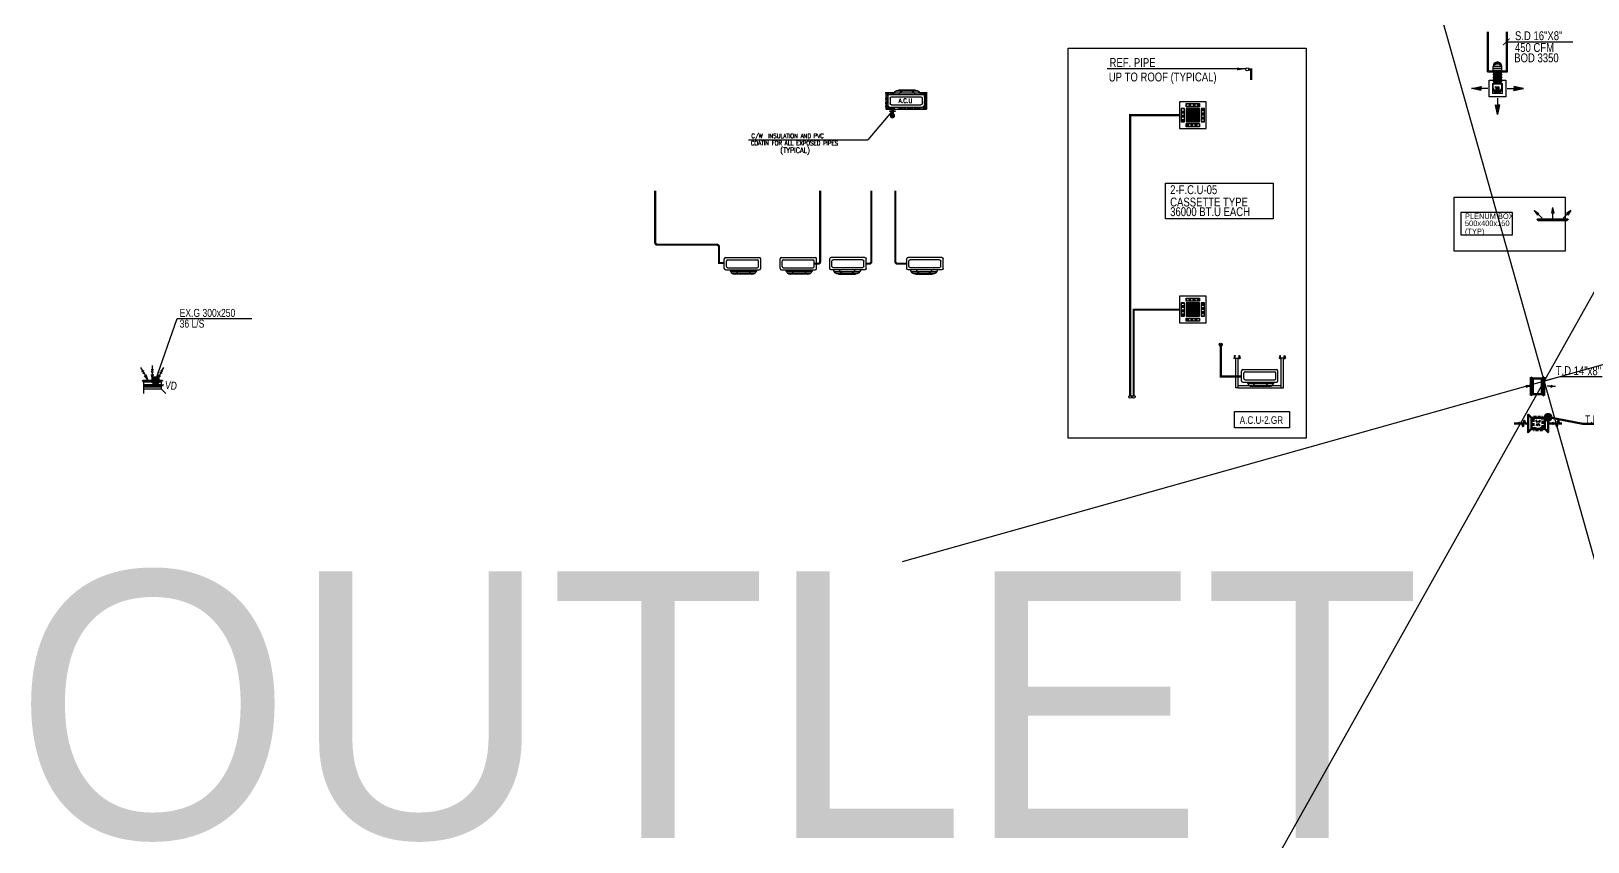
# Model space of a CAD drawing. Header units: millimetres. Extents: x -21221 to 1625077, y -149981 to 356550.
# Drawn here: x 745022 to 780045, y 215131 to 233377 of the extents above; entities that cross this region are included whole.
import ezdxf
from ezdxf.enums import TextEntityAlignment as Align

# ---------------------------------------------------------------- set-up
doc = ezdxf.new("R2010")
doc.units = ezdxf.units.MM
doc.header["$LTSCALE"] = 1000
doc.header["$MEASUREMENT"] = 0
for name, pattern in [('HIDDEN', [0.375, 0.25, -0.125]), ('HIDDEN2', [0.1875, 0.125, -0.0625]), ('PHANTOM', [2.5, 1.25, -0.25, 0.25, -0.25, 0.25, -0.25])]:
    doc.linetypes.add(name, pattern=pattern)
doc.layers.get('0').update_dxf_attribs({"linetype": 'CONTINUOUS'})
for name, color, linetype in [('1-EX-DUCT', 1, 'CONTINUOUS'), ('12- EQUIPMENT HVAC', 12, 'CONTINUOUS'), ('12- S. R.  DIFFUSER-GRILLES', 12, 'CONTINUOUS'), ('12-EQUIPMENT', 12, 'CONTINUOUS'), ('3- SUPPLY DUCT', 3, 'CONTINUOUS'), ('40-REFERENCE-DRAWINGS-0-35', 40, 'CONTINUOUS'), ('40-SUPPLY-PIPE', 40, 'CONTINUOUS'), ('_M-HVAC EQUIP.', 6, 'CONTINUOUS'), ('A-CLOUD1', 3, 'CONTINUOUS'), ('A-LEVEL', 253, 'PHANTOM'), ('A-MECH-EQUIP', 253, 'CONTINUOUS'), ('AC-SUPPORT', 2, 'CONTINUOUS'), ('DIM-DPME-1-50', 10, 'CONTINUOUS'), ('HVAC-CON-BASE', 8, 'CONTINUOUS'), ('HVAC-TEXT', 7, 'CONTINUOUS'), ('KEY', 4, 'CONTINUOUS'), ('M-EQ', 7, 'CONTINUOUS'), ('M-NOTES', 3, 'CONTINUOUS')]:
    doc.layers.add(name, color=color, linetype=linetype)
doc.layers.add('6-RETURN-DUCT', color=6, linetype='CONTINUOUS', lineweight=50)
doc.styles.add('DIM-DPME-1-50', font='romans.shx')
doc.styles.add('ROMANS', font='romans.shx', dxfattribs={"width": 0.85})
doc.styles.add('STANCIL', font='stencil.shx', dxfattribs={"height": 0.2})
doc.styles.add('STENCIL', font='stencil.shx')
doc.styles.add('style2', font='stencil.shx')
doc.styles.add('TESTI', font='ROMANS', dxfattribs={"oblique": 10})
doc.dimstyles.new('ARROW', dxfattribs={"dimscale": 0, "dimtxt": 125, "dimasz": 125, "dimexe": 20, "dimexo": 20, "dimgap": 15, "dimtad": 1, "dimdec": 0, "dimzin": 1, "dimdsep": 46, "dimtxsty": 'DIM-DPME-1-50', "dimblk": 'DIM-DPME-1-50', "dimcen": 1.25, "dimdle": 250, "dimclrd": 33, "dimclre": 33, "dimclrt": 4, "dimadec": 0, "dimazin": 2, "dimtfac": 1, "dimtdec": 0, "dimtmove": 0, "dimatfit": 3, "dimfxl": 1, "dimtolj": 1, "dimtzin": 0, "dimarcsym": 0})
doc.dimstyles.new('DIM-DPME-1-50', dxfattribs={"dimscale": 0, "dimtxt": 100, "dimasz": 1.25, "dimexe": 125, "dimexo": 125, "dimgap": 50, "dimtad": 1, "dimdec": 0, "dimrnd": 5, "dimzin": 1, "dimdsep": 46, "dimtxsty": 'DIM-DPME-1-50', "dimblk": 'DIM-DPME-1-50', "dimcen": 1.25, "dimdle": 250, "dimclrd": 40, "dimclre": 40, "dimclrt": 4, "dimadec": 0, "dimazin": 0, "dimtfac": 1, "dimtdec": 0, "dimtmove": 0, "dimatfit": 3, "dimldrblk": 'DIM-DPME-1-50', "dimfxl": 1, "dimtolj": 1, "dimtzin": 0, "dimarcsym": 0})
doc.dimstyles.new('DIM-IN', dxfattribs={"dimscale": 100, "dimtxt": 2, "dimasz": 1.5, "dimexe": 1.2, "dimexo": 2, "dimgap": 1, "dimtad": 1, "dimtoh": 1, "dimdec": 0, "dimzin": 0, "dimdsep": 46, "dimtxsty": 'style2', "dimblk1": 'ARCHTICK', "dimblk2": 'ARCHTICK', "dimsah": 1, "dimcen": 0.5, "dimdle": 1.5, "dimclrd": 62, "dimclre": 62, "dimclrt": 2, "dimadec": 0, "dimazin": 0, "dimtfac": 1, "dimtdec": 4, "dimtix": 1, "dimtofl": 0, "dimtmove": 2, "dimatfit": 3, "dimldrblk": 'ARCHTICK', "dimfxl": 1, "dimtolj": 1, "dimtzin": 0, "dimarcsym": 0})
doc.dimstyles.new('LIN200', dxfattribs={"dimscale": 2, "dimtxt": 18, "dimasz": 10, "dimexe": 0, "dimexo": 10, "dimgap": 0.1, "dimtad": 0, "dimdec": 1, "dimlfac": 10, "dimzin": 9, "dimdsep": 46, "dimtxsty": 'TESTI', "dimblk1": 'DOT', "dimblk2": 'DOT', "dimsah": 1, "dimcen": 0, "dimclrd": 11, "dimclre": 11, "dimclrt": 256, "dimadec": 0, "dimazin": 0, "dimtfac": 1, "dimtdec": 1, "dimtix": 1, "dimtmove": 2, "dimatfit": 3, "dimldrblk": 'DOT', "dimfxl": 0, "dimtvp": 1, "dimtolj": 1, "dimtzin": 0, "dimlwd": -1, "dimlwe": -1, "dimarcsym": 0})

# ---------------------------------------------------------------- blocks, each defined once
blk = doc.blocks.new('S.G')
at = {"layer": '12- S. R.  DIFFUSER-GRILLES'}
for points in [[(0, 361), (24, 237), (0, 262), (-24, 237)], [(-413, 299), (-309, 228), (-343, 229), (-342, 195)], [(413, 299), (309, 228), (343, 229), (342, 195)]]:
    blk.add_hatch(color=13, dxfattribs=at).paths.add_polyline_path(points)
at = {"layer": '12- S. R.  DIFFUSER-GRILLES', "color": 13}
for p, q in [((0, 361), (-24, 237)), ((0, 361), (24, 237)), ((-413, 299), (-309, 228)), ((-413, 299), (-342, 195)), ((-343, 229), (-239, 125)), ((-343, 229), (-309, 228)), ((-343, 229), (-342, 195)), ((0, 262), (-24, 237)), ((0, 262), (0, 115)), ((0, 262), (24, 237)), ((343, 229), (239, 125)), ((413, 299), (309, 228)), ((343, 229), (309, 228)), ((413, 299), (342, 195)), ((343, 229), (342, 195))]:
    blk.add_line(p, q, dxfattribs=at)
at = {"layer": '12- S. R.  DIFFUSER-GRILLES'}
for p, q in [((-350, 90), (350, 90)), ((-350, 90), (-350, 90)), ((-340, 100), (340, 100)), ((-325, 65), (-325, 90)), ((-325, 65), (325, 65)), ((325, 65), (325, 90)), ((350, 90), (350, 90))]:
    blk.add_line(p, q, dxfattribs=at)
for centre, start, end in [((-340, 90), 90, 180), ((340, 90), 360, 90)]:
    blk.add_arc(centre, 10, start, end, dxfattribs=at)
blk = doc.blocks.new('bm-250')
at = {"color": 8, "linetype": 'HIDDEN2', "ltscale": 0.5}
for p, q in [((100, -150), (-100, 150)), ((-100, -150), (100, 150))]:
    blk.add_line(p, q, dxfattribs=at)
at = {"color": 11}
for points in [[(-536, 0, 0, 80, 0), (-411, 0, 80, 80, 0)], [(225, 0, 0, 80, 0), (350, 0, 80, 80, 0)]]:
    blk.add_lwpolyline(points, format="xyseb", dxfattribs=at)
for points in [[(-225, 0), (-290, 0), (-310, -64), (-338, 68), (-358, 0), (-536, 0)], [(536, 0), (472, 0), (452, -64), (423, 68), (403, 0), (225, 0)]]:
    blk.add_lwpolyline(points, dxfattribs=at)
at = {"color": 6}
for points in [[(-150, -125), (-225, -200), (-225, 200), (-150, 125)], [(150, -125), (150, 125), (-150, 125), (-150, -125)], [(150, -125), (225, -200), (225, 200), (150, 125)]]:
    blk.add_lwpolyline(points, close=True, dxfattribs=at)
at = {"color": 8, "linetype": 'HIDDEN2', "ltscale": 0.5}
blk.add_lwpolyline([(-100, -150), (100, -150), (100, 150), (-100, 150)], close=True, dxfattribs=at)
blk = doc.blocks.new('_DOT')
at = {"color": 0, "linetype": 'ByBlock'}
blk.add_line((-0.5, 0), (-1, 0), dxfattribs=at)
at = {"color": 0, "linetype": 'ByBlock', "const_width": 0.5}
blk.add_lwpolyline([(-0.25, 0, 1), (0.25, 0, 1)], format="xyb", close=True, dxfattribs=at)
blk = doc.blocks.new('VCD')
at = {"color": 12}
for p, q in [((-659, 0), (-659, 94)), ((538, 0), (-659, 0)), ((538, 67), (-538, 67)), ((-521, 53), (-414, -53)), ((-284, 53), (-390, -53)), ((-257, 53), (-150, -53)), ((-19, 53), (-126, -53)), ((8, 53), (115, -53)), ((245, 53), (139, -53)), ((272, 53), (379, -53)), ((510, 53), (403, -53)), ((538, -67), (-538, -67))]:
    blk.add_line(p, q, dxfattribs=at)
for centre in [(-468, 0), (-337, 0), (-203, 0), (-72, 0), (61, 0), (192, 0), (326, 0), (457, 0)]:
    blk.add_circle(centre, 16, dxfattribs=at)
blk = doc.blocks.new('ex f')
for points in [[(-54, 249), (-103, 389), (-113, 350), (-151, 361)], [(73, 249), (45, 395), (73, 366), (101, 395)], [(200, 249), (249, 389), (259, 350), (298, 361)]]:
    blk.add_hatch(color=13).paths.add_polyline_path(points)
at = {"color": 13}
for p, q in [((-196, 495), (-252, 592)), ((-223, 480), (-169, 511)), ((-190, 422), (-169, 511)), ((-190, 422), (-136, 453)), ((104, 533), (42, 533)), ((104, 467), (42, 533)), ((104, 467), (42, 467)), ((73, 533), (73, 645)), ((73, 366), (73, 467)), ((336, 422), (282, 453)), ((370, 480), (316, 511)), ((336, 422), (316, 511)), ((343, 495), (399, 592)), ((-113, 350), (-163, 437)), ((-54, 249), (-151, 361)), ((-113, 350), (-151, 361)), ((-113, 350), (-103, 389)), ((-54, 249), (-103, 389)), ((73, 249), (45, 395)), ((73, 366), (45, 395)), ((73, 249), (101, 395)), ((73, 366), (101, 395)), ((200, 249), (249, 389)), ((200, 249), (298, 361)), ((259, 350), (249, 389)), ((259, 350), (309, 437)), ((259, 350), (298, 361))]:
    blk.add_line(p, q, dxfattribs=at)
at = {"color": 12}
for p, q in [((-210, 210), (357, 210)), ((-210, 210), (-210, 210)), ((-197, 223), (343, 223)), ((-177, 177), (323, 177)), ((357, 210), (357, 210))]:
    blk.add_line(p, q, dxfattribs=at)
at = {"color": 12, "ltscale": 6}
for p, q in [((-177, 177), (-177, 210)), ((323, 177), (323, 210))]:
    blk.add_line(p, q, dxfattribs=at)
at = {"color": 12}
for centre, start, end in [((-197, 210), 90, 180), ((343, 210), 0, 90)]:
    blk.add_arc(centre, 13.3, start, end, dxfattribs=at)
blk = doc.blocks.new('A$C72504445')
at = {"color": 12}
for p, q in [((96, 398), (96, -358)), ((128, 430), (344, 430)), ((376, 398), (376, -358)), ((0, -189), (0, 189)), ((22, -258), (22, 258)), ((62, -294), (62, 294)), ((128, -390), (344, -390))]:
    blk.add_line(p, q, dxfattribs=at)
for centre, radius, start, end in [((128, 398), 32, 90, 180), ((344, 398), 32, 0, 90), ((120, 189), 120, 101.7326, 180), ((120, 55), 120, 101.7326, 180), ((120, -55), 120, 180, 258.2674), ((120, -189), 120, 180, 258.2674), ((128, -358), 32, 180, 270), ((344, -358), 32, 270, 0)]:
    blk.add_arc(centre, radius, start, end, dxfattribs=at)
at = {"layer": 'A-MECH-EQUIP', "color": 1}
for p, q in [((176, 380), (296, 380)), ((146, 350), (146, -310)), ((326, 350), (326, -310)), ((176, -340), (296, -340))]:
    blk.add_line(p, q, dxfattribs=at)
for centre, start, end in [((176, 350), 90, 180), ((296, 350), 0, 90), ((176, -310), 180, 270), ((296, -310), 270, 0)]:
    blk.add_arc(centre, 30, start, end, dxfattribs=at)
at = {"layer": 'M-NOTES', "color": 1}
blk.add_lwpolyline([(-369, 0, 0, 58.8, 0), (-251, 0, 0, 0, 0), (36, 0, 0, 0, 0)], format="xyseb", dxfattribs=at)
blk = doc.blocks.new('CAS 60x60')
at = {"color": 13, "linetype": 'HIDDEN', "ltscale": 0.25}
for p, q in [((-233, -150), (-233, 150)), ((-218, -150), (-218, 150)), ((150, 232), (-150, 232)), ((150, 218), (-150, 218)), ((125, 42), (-125, 42)), ((218, 150), (218, -150)), ((232, 150), (232, -150)), ((-150, -218), (150, -218)), ((-150, -233), (150, -233)), ((125, -42), (-125, -42))]:
    blk.add_line(p, q, dxfattribs=at)
at = {"color": 12}
for p, q in [((-125, 125), (-150, 150)), ((125, 125), (150, 150)), ((-125, -125), (-150, -150)), ((125, -125), (150, -150))]:
    blk.add_line(p, q, dxfattribs=at)
at = {"color": 13}
for points in [[(0, 624, 0, 64.9, 0), (0, 466, 0, 0, 0), (0, 325, 0, 0, 0)], [(-624, 0, 0, 64.9, 0), (-466, 0, 0, 0, 0), (-325, 0, 0, 0, 0)], [(624, 0, 0, 64.9, 0), (466, 0, 0, 0, 0), (325, 0, 0, 0, 0)], [(0, -624, 0, 64.9, 0), (0, -466, 0, 0, 0), (0, -325, 0, 0, 0)]]:
    blk.add_lwpolyline(points, format="xyseb", dxfattribs=at)
at = {"color": 12}
for points in [[(-300, -300), (300, -300), (300, 300), (-300, 300)], [(150, -150), (150, 150), (-150, 150), (-150, -150)]]:
    blk.add_lwpolyline(points, close=True, dxfattribs=at)
at = {"color": 13}
for points in [[(-262, 150), (-262, -150), (-188, -150), (-188, 150)], [(-150, 262), (150, 262), (150, 188), (-150, 188)], [(125, -125), (125, 125), (-125, 125), (-125, -125)], [(262, -150), (262, 150), (188, 150), (188, -150)], [(150, -262), (-150, -262), (-150, -188), (150, -188)]]:
    blk.add_lwpolyline(points, close=True, dxfattribs=at)
for points in [[(-100, -125), (-100, 125)], [(-75, -125), (-75, 125)], [(-50, -125), (-50, 125)], [(-25, -125), (-25, 125)], [(0, -125), (0, 125)], [(25, -125), (25, 125)], [(50, -125), (50, 125)], [(75, -125), (75, 125)], [(100, -125), (100, 125)]]:
    blk.add_lwpolyline(points, dxfattribs=at)
blk = doc.blocks.new('A$C64BC392B')
at = {"layer": '40-SUPPLY-PIPE'}
for points in [[(-524, 488), (-524, 489), (-485, 489), (-485, 488)], [(524, 488), (524, 489), (485, 489), (485, 488)]]:
    blk.add_hatch(color=9, dxfattribs=at).paths.add_polyline_path(points)
at = {"layer": '40-SUPPLY-PIPE', "color": 9}
for p, q in [((-584, 489), (-584, 500)), ((-584, 489), (-436, 489)), ((-568, 538), (-570, 545)), ((-565, 545), (-570, 545)), ((-570, 545), (-567, 542)), ((-551, 538), (-569, 538)), ((-568, 535), (-569, 538)), ((-552, 535), (-568, 535)), ((-568, 531), (-568, 535)), ((-568, 531), (-552, 531)), ((-552, 531), (-568, 531)), ((-567, 528), (-568, 531)), ((-552, 528), (-568, 528)), ((-568, 528), (-568, 500)), ((-552, 500), (-568, 500)), ((-568, 486), (-568, 480)), ((-566, 486), (-568, 486)), ((-567, 542), (-564, 545)), ((-554, 486), (-566, 486)), ((-554, 479), (-566, 479)), ((-564, 528), (-565, 545)), ((-565, 512), (-564, 513)), ((-555, 512), (-565, 512)), ((-564, 512), (-565, 512)), ((-565, 511), (-564, 512)), ((-555, 510), (-565, 511)), ((-564, 510), (-565, 511)), ((-555, 509), (-565, 510)), ((-565, 510), (-564, 510)), ((-564, 509), (-565, 510)), ((-565, 508), (-564, 509)), ((-555, 508), (-565, 508)), ((-564, 508), (-565, 508)), ((-565, 507), (-564, 508)), ((-555, 506), (-565, 507)), ((-564, 506), (-565, 507)), ((-565, 505), (-564, 506)), ((-555, 505), (-565, 505)), ((-564, 505), (-565, 505)), ((-565, 504), (-564, 505)), ((-555, 503), (-565, 504)), ((-564, 503), (-565, 504)), ((-555, 502), (-565, 503)), ((-565, 503), (-564, 503)), ((-564, 502), (-565, 503)), ((-565, 501), (-564, 502)), ((-555, 501), (-565, 501)), ((-565, 500), (-564, 501)), ((-564, 501), (-565, 501)), ((-555, 499), (-565, 500)), ((-564, 499), (-565, 500)), ((-555, 499), (-565, 499)), ((-565, 487), (-565, 499)), ((-565, 487), (-565, 487)), ((-565, 487), (-565, 487)), ((-564, 545), (-562, 541)), ((-564, 527), (-564, 528)), ((-564, 513), (-564, 527)), ((-564, 513), (-556, 513)), ((-556, 512), (-564, 513)), ((-556, 511), (-564, 512)), ((-556, 510), (-564, 510)), ((-556, 508), (-564, 509)), ((-556, 507), (-564, 508)), ((-556, 505), (-564, 506)), ((-556, 504), (-564, 505)), ((-556, 503), (-564, 503)), ((-556, 501), (-564, 502)), ((-556, 500), (-564, 501)), ((-564, 486), (-564, 480)), ((-556, 527), (-563, 527)), ((-562, 541), (-560, 524)), ((-560, 475), (-560, 550)), ((-558, 541), (-560, 524)), ((-560, 524), (-560, 524)), ((-556, 545), (-558, 541)), ((-556, 528), (-554, 545)), ((-553, 542), (-556, 545)), ((-556, 513), (-556, 528)), ((-556, 527), (-556, 528)), ((-556, 512), (-556, 513)), ((-555, 512), (-556, 512)), ((-556, 511), (-555, 512)), ((-555, 510), (-556, 511)), ((-556, 510), (-555, 510)), ((-555, 509), (-556, 510)), ((-556, 508), (-555, 509)), ((-555, 508), (-556, 508)), ((-556, 507), (-555, 508)), ((-555, 506), (-556, 507)), ((-556, 505), (-555, 506)), ((-555, 505), (-556, 505)), ((-556, 504), (-555, 505)), ((-555, 503), (-556, 504)), ((-556, 503), (-555, 503)), ((-555, 502), (-556, 503)), ((-556, 501), (-555, 502)), ((-556, 500), (-555, 501)), ((-555, 501), (-556, 501)), ((-555, 499), (-556, 500)), ((-556, 486), (-556, 480)), ((-550, 545), (-555, 545)), ((-555, 499), (-555, 499)), ((-555, 487), (-555, 499)), ((-552, 486), (-554, 486)), ((-550, 545), (-553, 542)), ((-553, 528), (-552, 531)), ((-552, 538), (-550, 545)), ((-552, 535), (-551, 538)), ((-552, 531), (-552, 535)), ((-552, 500), (-552, 528)), ((-552, 486), (-552, 480)), ((-535, -175, -3), (-535, 489, 2)), ((-535, 488), (-485, 488)), ((-485, -175, -3), (-485, 489, 2)), ((-468, 538), (-470, 545)), ((-470, 545), (-467, 542)), ((-470, 545), (-465, 545)), ((-468, 538), (-451, 538)), ((-468, 535), (-468, 538)), ((-468, 535), (-452, 535)), ((-467, 531), (-468, 535)), ((-452, 531), (-468, 531)), ((-467, 528), (-468, 531)), ((-467, 542), (-464, 545)), ((-467, 531), (-452, 531)), ((-467, 528), (-452, 528)), ((-467, 500), (-467, 528)), ((-467, 500), (-452, 500)), ((-467, 486), (-467, 480)), ((-467, 486), (-465, 486)), ((-466, 479), (-454, 479)), ((-464, 528), (-465, 545)), ((-465, 512), (-455, 512)), ((-465, 512), (-464, 512)), ((-464, 511), (-465, 512)), ((-465, 510), (-455, 511)), ((-465, 510), (-464, 511)), ((-465, 509), (-455, 510)), ((-464, 510), (-465, 510)), ((-465, 509), (-464, 510)), ((-464, 508), (-465, 509)), ((-465, 508), (-455, 508)), ((-465, 508), (-464, 508)), ((-464, 507), (-465, 508)), ((-465, 506), (-455, 507)), ((-465, 506), (-464, 507)), ((-464, 505), (-465, 506)), ((-465, 505), (-455, 505)), ((-465, 505), (-464, 505)), ((-464, 504), (-465, 505)), ((-465, 503), (-455, 504)), ((-465, 503), (-464, 504)), ((-465, 502), (-455, 503)), ((-464, 503), (-465, 503)), ((-465, 502), (-464, 503)), ((-464, 501), (-465, 502)), ((-465, 501), (-455, 501)), ((-464, 500), (-465, 501)), ((-465, 501), (-464, 501)), ((-465, 499), (-455, 500)), ((-465, 499), (-464, 500)), ((-465, 499), (-455, 499)), ((-465, 499), (-465, 499)), ((-465, 487), (-465, 499)), ((-465, 486), (-454, 486)), ((-464, 545), (-462, 541)), ((-464, 513), (-464, 528)), ((-464, 527), (-464, 528)), ((-456, 513), (-464, 513)), ((-464, 512), (-456, 513)), ((-464, 512), (-464, 513)), ((-464, 511), (-456, 512)), ((-464, 510), (-456, 510)), ((-464, 508), (-456, 509)), ((-464, 507), (-456, 508)), ((-464, 505), (-456, 506)), ((-464, 504), (-456, 505)), ((-464, 503), (-456, 503)), ((-464, 501), (-456, 502)), ((-464, 500), (-456, 501)), ((-464, 486), (-464, 480)), ((-463, 527), (-456, 527)), ((-462, 541), (-460, 524)), ((-460, 475), (-460, 550)), ((-460, 524), (-459, 524)), ((-458, 541), (-459, 524)), ((-456, 545), (-458, 541)), ((-456, 528), (-454, 545)), ((-453, 542), (-456, 545)), ((-456, 527), (-456, 528)), ((-456, 513), (-456, 527)), ((-455, 512), (-456, 513)), ((-456, 512), (-455, 512)), ((-455, 511), (-456, 512)), ((-456, 510), (-455, 511)), ((-455, 510), (-456, 510)), ((-456, 509), (-455, 510)), ((-455, 508), (-456, 509)), ((-456, 508), (-455, 508)), ((-455, 507), (-456, 508)), ((-456, 506), (-455, 507)), ((-455, 505), (-456, 506)), ((-456, 505), (-455, 505)), ((-455, 504), (-456, 505)), ((-456, 503), (-455, 504)), ((-455, 503), (-456, 503)), ((-456, 502), (-455, 503)), ((-455, 501), (-456, 502)), ((-455, 500), (-456, 501)), ((-456, 501), (-455, 501)), ((-456, 499), (-455, 500)), ((-456, 486), (-456, 480)), ((-455, 545), (-450, 545)), ((-455, 487), (-455, 499)), ((-455, 487), (-455, 487)), ((-455, 487), (-455, 487)), ((-454, 486), (-452, 486)), ((-450, 545), (-453, 542)), ((-453, 528), (-452, 531)), ((-452, 538), (-450, 545)), ((-452, 535), (-451, 538)), ((-452, 531), (-452, 535)), ((-452, 528), (-452, 500)), ((-452, 486), (-452, 480)), ((-436, 489), (-436, 500)), ((436, 489), (436, 500)), ((584, 489), (436, 489)), ((452, 538), (450, 545)), ((455, 545), (450, 545)), ((450, 545), (453, 542)), ((468, 538), (451, 538)), ((452, 535), (451, 538)), ((468, 535), (452, 535)), ((452, 531), (452, 535)), ((452, 531), (468, 531)), ((467, 531), (452, 531)), ((453, 528), (452, 531)), ((467, 528), (452, 528)), ((452, 528), (452, 500)), ((467, 500), (452, 500)), ((452, 486), (452, 480)), ((454, 486), (452, 486)), ((453, 542), (456, 545)), ((456, 528), (454, 545)), ((465, 486), (454, 486)), ((466, 479), (454, 479)), ((455, 512), (456, 513)), ((465, 512), (455, 512)), ((456, 512), (455, 512)), ((455, 511), (456, 512)), ((465, 510), (455, 511)), ((456, 510), (455, 511)), ((465, 509), (455, 510)), ((455, 510), (456, 510)), ((456, 509), (455, 510)), ((455, 508), (456, 509)), ((465, 508), (455, 508)), ((456, 508), (455, 508)), ((455, 507), (456, 508)), ((465, 506), (455, 507)), ((456, 506), (455, 507)), ((455, 505), (456, 506)), ((465, 505), (455, 505)), ((456, 505), (455, 505)), ((455, 504), (456, 505)), ((465, 503), (455, 504)), ((456, 503), (455, 504)), ((465, 502), (455, 503)), ((455, 503), (456, 503)), ((456, 502), (455, 503)), ((455, 501), (456, 502)), ((465, 501), (455, 501)), ((455, 500), (456, 501)), ((456, 501), (455, 501)), ((465, 499), (455, 500)), ((456, 499), (455, 500)), ((465, 499), (455, 499)), ((455, 487), (455, 499)), ((455, 487), (455, 487)), ((455, 487), (455, 487)), ((456, 545), (458, 541)), ((456, 527), (456, 528)), ((463, 527), (456, 527)), ((456, 513), (456, 527)), ((456, 513), (464, 513)), ((464, 512), (456, 513)), ((464, 511), (456, 512)), ((464, 510), (456, 510)), ((464, 508), (456, 509)), ((464, 507), (456, 508)), ((464, 505), (456, 506)), ((464, 504), (456, 505)), ((464, 503), (456, 503)), ((464, 501), (456, 502)), ((464, 500), (456, 501)), ((456, 486), (456, 480)), ((458, 541), (459, 524)), ((460, 524), (459, 524)), ((460, 475), (460, 550)), ((462, 541), (460, 524)), ((464, 545), (462, 541)), ((464, 528), (465, 545)), ((467, 542), (464, 545)), ((464, 513), (464, 528)), ((464, 527), (464, 528)), ((464, 512), (464, 513)), ((465, 512), (464, 512)), ((464, 511), (465, 512)), ((465, 510), (464, 511)), ((464, 510), (465, 510)), ((465, 509), (464, 510)), ((464, 508), (465, 509)), ((465, 508), (464, 508)), ((464, 507), (465, 508)), ((465, 506), (464, 507)), ((464, 505), (465, 506)), ((465, 505), (464, 505)), ((464, 504), (465, 505)), ((465, 503), (464, 504)), ((464, 503), (465, 503)), ((465, 502), (464, 503)), ((464, 501), (465, 502)), ((464, 500), (465, 501)), ((465, 501), (464, 501)), ((465, 499), (464, 500)), ((464, 486), (464, 480)), ((470, 545), (465, 545)), ((465, 499), (465, 499)), ((465, 487), (465, 499)), ((467, 486), (465, 486)), ((470, 545), (467, 542)), ((467, 531), (468, 535)), ((467, 528), (468, 531)), ((467, 500), (467, 528)), ((467, 486), (467, 480)), ((468, 538), (470, 545)), ((468, 535), (468, 538)), ((485, -175, -3), (485, 489, 2)), ((535, 488), (485, 488)), ((535, -175, -3), (535, 489, 2)), ((552, 538), (550, 545)), ((550, 545), (553, 542)), ((550, 545), (555, 545)), ((551, 538), (569, 538)), ((552, 535), (551, 538)), ((552, 535), (568, 535)), ((552, 531), (552, 535)), ((568, 531), (552, 531)), ((552, 531), (568, 531)), ((553, 528), (552, 531)), ((552, 528), (568, 528)), ((552, 500), (552, 528)), ((552, 500), (568, 500)), ((552, 486), (552, 480)), ((552, 486), (554, 486)), ((553, 542), (556, 545)), ((556, 528), (554, 545)), ((554, 486), (566, 486)), ((554, 479), (566, 479)), ((555, 512), (565, 512)), ((555, 512), (556, 512)), ((556, 511), (555, 512)), ((555, 510), (565, 511)), ((555, 510), (556, 511)), ((555, 509), (565, 510)), ((556, 510), (555, 510)), ((555, 509), (556, 510)), ((556, 508), (555, 509)), ((555, 508), (565, 508)), ((555, 508), (556, 508)), ((556, 507), (555, 508)), ((555, 506), (565, 507)), ((555, 506), (556, 507)), ((556, 505), (555, 506)), ((555, 505), (565, 505)), ((555, 505), (556, 505)), ((556, 504), (555, 505)), ((555, 503), (565, 504)), ((555, 503), (556, 504)), ((555, 502), (565, 503)), ((556, 503), (555, 503)), ((555, 502), (556, 503)), ((556, 501), (555, 502)), ((555, 501), (565, 501)), ((556, 500), (555, 501)), ((555, 501), (556, 501)), ((555, 499), (565, 500)), ((555, 499), (556, 500)), ((555, 499), (565, 499)), ((555, 499), (555, 499)), ((555, 487), (555, 499)), ((556, 545), (558, 541)), ((556, 513), (556, 528)), ((556, 527), (556, 528)), ((556, 527), (563, 527)), ((564, 513), (556, 513)), ((556, 512), (564, 513)), ((556, 512), (556, 513)), ((556, 511), (564, 512)), ((556, 510), (564, 510)), ((556, 508), (564, 509)), ((556, 507), (564, 508)), ((556, 505), (564, 506)), ((556, 504), (564, 505)), ((556, 503), (564, 503)), ((556, 501), (564, 502)), ((556, 500), (564, 501)), ((556, 486), (556, 480)), ((558, 541), (560, 524)), ((560, 475), (560, 550)), ((562, 541), (560, 524)), ((560, 524), (560, 524)), ((564, 545), (562, 541)), ((564, 528), (565, 545)), ((567, 542), (564, 545)), ((564, 527), (564, 528)), ((564, 513), (564, 527)), ((565, 512), (564, 513)), ((564, 512), (565, 512)), ((565, 511), (564, 512)), ((564, 510), (565, 511)), ((565, 510), (564, 510)), ((564, 509), (565, 510)), ((565, 508), (564, 509)), ((564, 508), (565, 508)), ((565, 507), (564, 508)), ((564, 506), (565, 507)), ((565, 505), (564, 506)), ((564, 505), (565, 505)), ((565, 504), (564, 505)), ((564, 503), (565, 504)), ((565, 503), (564, 503)), ((564, 502), (565, 503)), ((565, 501), (564, 502)), ((565, 500), (564, 501)), ((564, 501), (565, 501)), ((564, 499), (565, 500)), ((564, 486), (564, 480)), ((565, 545), (570, 545)), ((565, 487), (565, 499)), ((565, 487), (565, 487)), ((565, 487), (565, 487)), ((566, 486), (568, 486)), ((570, 545), (567, 542)), ((567, 528), (568, 531)), ((568, 538), (570, 545)), ((568, 535), (569, 538)), ((568, 531), (568, 535)), ((568, 528), (568, 500)), ((568, 486), (568, 480)), ((584, 489), (584, 500)), ((-485, -175, 0), (-535, -175, -3)), ((-485, -125, -7), (485, -125, 0)), ((-485, -175, -7), (485, -175, 0)), ((485, -175, 0), (535, -175, -3))]:
    blk.add_line(p, q, dxfattribs=at)
at = {"layer": '40-SUPPLY-PIPE', "color": 9, "extrusion": (0, 0, -1)}
for centre, major_axis, ratio, start_param, end_param in [((-566, 481), (1.99, 1.07), 1, 1.065644, 3.066891), ((-566, 487), (0.489, 0.489), 1, 0.785398, 2.356194), ((-560, 532), (14.2, 0.7), 1, 4.397396, 5.123337), ((-565, 545), (0.347, 0.598), 0.999998, 4.108716, 5.394341), ((-563, 527), (-0.489, 0.489), 0.999999, 3.926992, 5.497786), ((-560, 487), (-7.41, 1.05), 1, 4.038643, 5.103651), ((-556, 527), (-0.489, 0.489), 0.999998, 2.356194, 3.926992), ((-554, 481), (0, 2.26), 1, 2.140969, 4.142216), ((-555, 545), (-0.347, 0.598), 0.999998, 0.888844, 2.17447), ((-554, 487), (0.684, 0.1), 0.999999, 1.716118, 3.286915), ((-466, 481), (0, 2.26), 1, 2.140969, 4.142216), ((-460, 532), (-14.2, 0.7), 1, 1.159848, 1.885789), ((-465, 545), (0.347, 0.598), 0.999998, 4.108716, 5.394341), ((-465, 487), (-0.431, 0.54), 0.999997, 2.244954, 3.815753), ((-463, 527), (0.489, 0.489), 0.999998, 2.356194, 3.926992), ((-460, 487), (-7.41, 1.05), 1, 4.038643, 5.103651), ((-456, 527), (-0.489, 0.489), 1, 2.356194, 3.926991), ((-454, 481), (-1.99, 1.07), 1, 3.216294, 5.217541), ((-455, 545), (-0.347, 0.598), 0.999998, 0.888844, 2.17447), ((-454, 487), (-0.489, 0.489), 1, 3.926991, 5.497787)]:
    blk.add_ellipse(centre, major_axis=major_axis, ratio=ratio, start_param=start_param, end_param=end_param, dxfattribs=at)
at = {"layer": '40-SUPPLY-PIPE', "color": 9}
for centre, major_axis, ratio, start_param, end_param in [((454, 481), (1.99, 1.07), 1, 3.216294, 5.217541), ((455, 545), (0.347, 0.598), 0.999998, 0.888844, 2.17447), ((454, 487), (0.489, 0.489), 1, 3.926991, 5.497787), ((460, 532), (14.2, 0.7), 1, 1.159848, 1.885789), ((456, 527), (0.489, 0.489), 1, 2.356194, 3.926991), ((460, 487), (7.41, 1.05), 1, 4.038643, 5.103651), ((463, 527), (-0.489, 0.489), 0.999998, 2.356194, 3.926992), ((466, 481), (0, 2.26), 1, 2.140969, 4.142216), ((465, 545), (-0.347, 0.598), 0.999998, 4.108716, 5.394341), ((465, 487), (0.431, 0.54), 0.999997, 2.244954, 3.815753), ((554, 481), (0, 2.26), 1, 2.140969, 4.142216), ((555, 545), (0.347, 0.598), 0.999998, 0.888844, 2.17447), ((554, 487), (-0.684, 0.1), 0.999999, 1.716118, 3.286915), ((560, 532), (-14.2, 0.7), 1, 4.397396, 5.123337), ((556, 527), (0.489, 0.489), 0.999998, 2.356194, 3.926992), ((560, 487), (7.41, 1.05), 1, 4.038643, 5.103651), ((563, 527), (0.489, 0.489), 0.999999, 3.926992, 5.497786), ((566, 481), (-1.99, 1.07), 1, 1.065644, 3.066891), ((565, 545), (-0.347, 0.598), 0.999998, 4.108716, 5.394341), ((566, 487), (-0.489, 0.489), 1, 0.785398, 2.356194)]:
    blk.add_ellipse(centre, major_axis=major_axis, ratio=ratio, start_param=start_param, end_param=end_param, dxfattribs=at)
blk = doc.blocks.new('DIM-DPME-1-50')
at = {"layer": 'DIM-DPME-1-50', "color": 4}
blk.add_line((0, 100), (0, -100), dxfattribs=at)
at = {"layer": 'DIM-DPME-1-50', "color": 5}
blk.add_line((70.71, 70.71), (-70.71, -70.71), dxfattribs=at)
at = {"layer": 'DIM-DPME-1-50'}
blk.add_line((100, 0), (-100, 0), dxfattribs=at)
blk = doc.blocks.new('_ArchTick')
at = {"color": 0, "linetype": 'ByBlock', "const_width": 0.15}
blk.add_lwpolyline([(-0.5, -0.5), (0.5, 0.5)], dxfattribs=at)
blk = doc.blocks.new('A$C40AC4E04')
at = {"layer": 'HVAC-CON-BASE'}
h = blk.add_hatch(dxfattribs=at)
h.set_pattern_fill('AR-CONC', color=8, scale=5, angle=-180, style=0)
h.set_pattern_definition([(220, (22415.075, -26044.49), (6.27521, -71.72602), [7.5, -82.5]), (275, (22415.075, -26044.49), (-75.21921, 13.87513), [6, -66]), (169.5486, (22415.6, -26050.47), (-68.94395, -57.85094), [6.37402, -70.11421]), (223.8158, (22395.075, -26044.49), (16.5519, -106.7241), [11.25, -123.75]), (173.3644, (22396.45, -26053.38), (-97.4118, -93.46627), [9.56103, -105.1713]), (278.8158, (22395.08, -26044.49), (-97.41186, -93.4662), [9, -99]), (249, (22400.075, -26054.49), (40.26189, -59.69071), [7.5, -82.5]), (304, (22400.075, -26054.49), (-72.515, -24.33153), [6, -66]), (198.5486, (22403.43, -26059.464), (-32.25305, -84.02226), [6.37402, -70.11421]), (232.5, (22415.075, -26044.49), (-33.289385, -1.215986), [0, -65.2, 0, -67, 0, -66.25]), (262.5, (22415.075, -26044.49), (-39.44117, -26.306954), [0, -38.2, 0, -63.7, 0, -25.25]), (302.5, (22415.075, -26022.19), (2.255487, -53.382244), [0, -25, 0, -78, 0, -103.5]), (312.5, (22415.075, -26012.19), (-10.0105, -58.31862), [0, -32.5, 0, -51.8, 0, -73.5])])
edge = h.paths.add_edge_path()
edge.add_line((-460, 190), (-303, 190))
edge.add_ellipse((-209, 116), major_axis=(84.9, -84.9), ratio=1, start_angle=186.6831, end_angle=213.2674)
edge.add_line((-326, 140), (-378, 140))
edge.add_ellipse((-378, 108), major_axis=(22.6, -22.6), ratio=1, start_angle=135, end_angle=225)
edge.add_line((-410, 108), (-410, -108))
edge.add_ellipse((-378, -108), major_axis=(-22.6, -22.6), ratio=1, start_angle=315, end_angle=405)
edge.add_line((-378, -140), (177, -140))
edge.add_line((177, -140), (177, -190))
edge.add_line((177, -190), (-460, -190))
edge.add_line((-460, -190), (-460, 190))
edge = h.paths.add_edge_path()
edge.add_line((460, -190), (266, -190))
edge.add_line((266, -190), (266, -140))
edge.add_line((266, -140), (378, -140))
edge.add_ellipse((378, -108), major_axis=(22.6, -22.6), ratio=1, start_angle=-45, end_angle=45)
edge.add_line((410, -108), (410, 108))
edge.add_ellipse((378, 108), major_axis=(-22.6, -22.6), ratio=1, start_angle=135, end_angle=225)
edge.add_line((378, 140), (287, 140))
edge.add_ellipse((169, 116), major_axis=(84.9, -84.9), ratio=1, start_angle=56.7326, end_angle=83.3169)
edge.add_line((264, 190), (460, 190))
edge.add_line((460, 190), (460, -190))
at = {"layer": '_M-HVAC EQUIP.', "color": 6}
for p, q in [((-410, 108), (-410, -108)), ((378, 140), (-378, 140)), ((-209, 236), (169, 236)), ((410, 108), (410, -108)), ((378, -140), (-378, -140)), ((353, -162), (264, -162))]:
    blk.add_line(p, q, dxfattribs=at)
at = {"layer": '_M-HVAC EQUIP.', "color": 221}
for p, q in [((-314, 174), (274, 174)), ((-278, 214), (238, 214))]:
    blk.add_line(p, q, dxfattribs=at)
at = {"layer": '_M-HVAC EQUIP.'}
for p, q in [((341, -336), (276, -336)), ((293, -162), (293, -291)), ((303, -162), (303, -291)), ((307, -306), (307, -371)), ((308, -162), (308, -291)), ((313, -162), (313, -291)), ((323, -162), (323, -291))]:
    blk.add_line(p, q, dxfattribs=at)
for radius in [46.8, 32.5]:
    blk.add_circle((308, -336), radius, dxfattribs=at)
at = {"layer": '_M-HVAC EQUIP.', "color": 6}
for centre, radius, start, end in [((-378, 108), 32, 90, 180), ((-209, 116), 120, 90, 168.2674), ((-75, 116), 120, 90, 168.2674), ((36, 116), 120, 11.7326, 90), ((169, 116), 120, 11.7326, 90), ((378, 108), 32, 0, 90), ((-378, -108), 32, 180, 270), ((378, -108), 32, 270, 0)]:
    blk.add_arc(centre, radius, start, end, dxfattribs=at)
at = {"layer": 'A-MECH-EQUIP', "color": 1}
for p, q in [((-360, 60), (-360, -60)), ((330, 90), (-330, 90)), ((360, 60), (360, -60)), ((330, -90), (-330, -90))]:
    blk.add_line(p, q, dxfattribs=at)
for centre, start, end in [((-330, 60), 90, 180), ((330, 60), 0, 90), ((-330, -60), 180, 270), ((330, -60), 270, 0)]:
    blk.add_arc(centre, 30, start, end, dxfattribs=at)
at = {"layer": 'HVAC-CON-BASE', "color": 8}
for p, q in [((-303, 190), (-460, 190)), ((-460, 190), (-460, -190)), ((460, 190), (264, 190)), ((460, 190), (460, -190)), ((460, -190), (-460, -190))]:
    blk.add_line(p, q, dxfattribs=at)
at = {"layer": 'M-NOTES', "color": 1}
blk.add_lwpolyline([(0, 565, 0, 58.8, 0), (0, 447, 0, 0, 0), (0, 159, 0, 0, 0)], format="xyseb", dxfattribs=at)
blk = doc.blocks.new('A$C4EEB77A3')
at = {"layer": 'AC-SUPPORT'}
h = blk.add_hatch(color=256, dxfattribs=at)
edge = h.paths.add_edge_path()
edge.add_ellipse((-10, 61), major_axis=(-7.43, 7.43), ratio=1, start_angle=133.5671, end_angle=313.5671, ccw=False)
edge.add_ellipse((-10, 61), major_axis=(-7.43, 7.43), ratio=1, start_angle=-46.4329, end_angle=133.5671, ccw=False)
at = {"layer": 'AC-SUPPORT', "linetype": 'HIDDEN'}
blk.add_lwpolyline([(-20, 122), (0, 122), (0, 0), (-20, 0)], close=True, dxfattribs=at)
blk = doc.blocks.new('4DS15 3WAY')
at = {"color": 13}
for p, q in [((-44, 367), (0, 586)), ((-44, 367), (0, 385)), ((0, 217), (0, 586)), ((0, 586), (44, 367)), ((44, 367), (0, 385)), ((-367, 44), (-586, 0)), ((-217, 0), (-586, 0)), ((-586, 0), (-367, -44)), ((-367, 44), (-385, 0)), ((-367, -44), (-385, 0)), ((-112, 112), (-112, -112)), ((-112, 112), (112, 112)), ((-37, 37), (-37, -37)), ((-37, 37), (37, 37)), ((37, -37), (37, 37)), ((112, -112), (112, 112)), ((112, -112), (-112, -112)), ((37, -37), (-37, -37)), ((0, -217), (0, -586)), ((-44, -367), (0, -586)), ((-44, -367), (0, -385)), ((44, -367), (0, -385)), ((0, -586), (44, -367))]:
    blk.add_line(p, q, dxfattribs=at)
at = {"color": 12}
blk.add_lwpolyline([(-187, -187), (187, -187), (187, 187), (-187, 187)], close=True, dxfattribs=at)
at = {"color": 13}
for points in [[(-44, 367), (0, 385), (0, 586)], [(44, 367), (0, 385), (0, 586)], [(-367, 44), (-385, 0), (-586, 0)], [(-367, -44), (-385, 0), (-586, 0)], [(-44, -367), (0, -385), (0, -586)], [(44, -367), (0, -385), (0, -586)]]:
    blk.add_solid(points, dxfattribs=at)

msp = doc.modelspace()

# ---------------------------------------------------------------- hatches: boundary and pattern name
at = {"layer": '40-SUPPLY-PIPE'}
msp.add_hatch(color=5, dxfattribs=at).paths.add_polyline_path([(771818.9, 226321.6, 1), (771752.3, 226321.6, 1)])
msp.add_hatch(color=5, dxfattribs=at).paths.add_polyline_path([(771818.9, 226321.6, 1), (771752.3, 226321.6, 1)])

# ---------------------------------------------------------------- linework, layer by layer
for points in [[(768352.9, 232996.9), (773710.2, 232996.9), (773710.2, 224219.2), (768352.9, 224219.2)], [(779544.2, 229635.5), (777029.7, 229635.5), (777029.7, 228432.4), (779544.2, 228432.4)]]:
    msp.add_lwpolyline(points, close=True)
at = {"layer": '1-EX-DUCT'}
for p, q in [((747550.1, 225473.6), (747550.1, 225223.6)), ((747550.1, 225323.6), (747950.1, 225323.6)), ((747950.1, 225473.6), (747950.1, 225323.6)), ((747950.1, 225323.6), (748050.1, 225223.6))]:
    msp.add_line(p, q, dxfattribs=at)
at = {"layer": '12- EQUIPMENT HVAC', "color": 33}
for points in [[(772967.5, 229154.9), (770541.1, 229154.9), (770541.1, 229956.6), (772967.5, 229956.6)], [(772097.1, 224813.2), (773336.1, 224813.2), (773336.1, 224445.7), (772097.1, 224445.7)]]:
    msp.add_lwpolyline(points, close=True, dxfattribs=at)
at = {"layer": '3- SUPPLY DUCT', "color": 9}
for p, q in [((777786.5, 232457.8), (777786.5, 233361.3)), ((778236.5, 232457.8), (778236.5, 233361.3)), ((777786.5, 232457.8), (778236.5, 232457.8))]:
    msp.add_line(p, q, dxfattribs=at)
at = {"layer": '3- SUPPLY DUCT'}
for p, q in [((777811.5, 232482.8), (777811.5, 233361.3)), ((778211.5, 232482.8), (778211.5, 233361.3)), ((777811.5, 232482.8), (778211.5, 232482.8))]:
    msp.add_line(p, q, dxfattribs=at)
at = {"layer": '3- SUPPLY DUCT', "color": 12}
for p, q in [((777911.5, 232537.4), (777911.5, 232582.4)), ((778111.5, 232582.4), (777911.5, 232582.4)), ((778111.5, 232537.4), (778111.5, 232582.4)), ((778111.5, 232537.4), (777911.5, 232537.4)), ((777931.5, 232532.4), (777911.5, 232537.4)), ((777911.5, 232527.4), (777931.5, 232532.4)), ((777911.5, 232482.4), (777911.5, 232527.4)), ((778111.5, 232527.4), (777911.5, 232527.4)), ((778111.5, 232482.4), (777911.5, 232482.4)), ((777936.5, 232469.9), (777911.5, 232482.4)), ((777911.5, 232444.9), (777936.5, 232469.9)), ((777936.5, 232469.9), (777911.5, 232444.9)), ((777911.5, 232444.9), (777936.5, 232419.9)), ((778111.5, 232444.9), (777911.5, 232444.9)), ((777936.5, 232419.9), (777911.5, 232444.9)), ((777911.5, 232394.9), (777936.5, 232419.9)), ((777936.5, 232419.9), (777911.5, 232394.9)), ((778111.5, 232394.9), (777911.5, 232394.9)), ((777911.5, 232394.9), (777936.5, 232369.9)), ((777936.5, 232369.9), (777911.5, 232394.9)), ((777936.5, 232369.9), (777911.5, 232344.9)), ((777911.5, 232344.9), (777936.5, 232319.9)), ((778111.5, 232344.9), (777911.5, 232344.9)), ((777936.5, 232319.9), (777911.5, 232344.9)), ((777936.5, 232319.9), (777911.5, 232294.9)), ((778111.5, 232294.9), (777911.5, 232294.9)), ((777936.5, 232269.9), (777911.5, 232294.9)), ((777936.5, 232269.9), (777911.5, 232244.9)), ((778111.5, 232244.9), (777911.5, 232244.9)), ((777936.5, 232219.9), (777911.5, 232244.9)), ((777911.5, 232194.9), (777936.5, 232219.9)), ((778091.5, 232532.4), (777931.5, 232532.4)), ((778086.5, 232469.9), (777936.5, 232469.9)), ((778086.5, 232419.9), (777936.5, 232419.9)), ((778086.5, 232369.9), (777936.5, 232369.9)), ((778086.5, 232319.9), (777936.5, 232319.9)), ((778086.5, 232269.9), (777936.5, 232269.9)), ((778086.5, 232219.9), (777936.5, 232219.9)), ((778086.5, 232469.9), (778111.5, 232482.4)), ((778111.5, 232444.9), (778086.5, 232469.9)), ((778086.5, 232469.9), (778111.5, 232444.9)), ((778111.5, 232444.9), (778086.5, 232419.9)), ((778086.5, 232419.9), (778111.5, 232444.9)), ((778111.5, 232394.9), (778086.5, 232419.9)), ((778086.5, 232419.9), (778111.5, 232394.9)), ((778111.5, 232394.9), (778086.5, 232369.9)), ((778086.5, 232369.9), (778111.5, 232394.9)), ((778086.5, 232369.9), (778111.5, 232344.9)), ((778111.5, 232344.9), (778086.5, 232319.9)), ((778086.5, 232319.9), (778111.5, 232344.9)), ((778086.5, 232319.9), (778111.5, 232294.9)), ((778086.5, 232269.9), (778111.5, 232294.9)), ((778086.5, 232269.9), (778111.5, 232244.9)), ((778086.5, 232219.9), (778111.5, 232244.9)), ((778111.5, 232194.9), (778086.5, 232219.9)), ((778091.5, 232532.4), (778111.5, 232537.4)), ((778111.5, 232527.4), (778091.5, 232532.4)), ((778111.5, 232482.4), (778111.5, 232527.4)), ((778111.5, 232194.9), (777911.5, 232194.9)), ((777931.5, 232189.9), (777911.5, 232194.9)), ((777911.5, 232184.9), (777931.5, 232189.9)), ((777911.5, 232084.9), (777911.5, 232184.9)), ((778111.5, 232184.9), (777911.5, 232184.9)), ((778091.5, 232189.9), (777931.5, 232189.9)), ((778091.5, 232189.9), (778111.5, 232194.9)), ((778111.5, 232184.9), (778091.5, 232189.9)), ((778111.5, 232084.9), (778111.5, 232184.9))]:
    msp.add_line(p, q, dxfattribs=at)
at = {"layer": '3- SUPPLY DUCT', "color": 13}
msp.add_line((777949.5, 232131.4), (778073.4, 232038.4), dxfattribs=at)
at = {"layer": '3- SUPPLY DUCT', "color": 13, "linetype": 'HIDDEN'}
for p, q in [((778672.5, 225357.8), (778631, 225385)), ((778672.5, 225385), (778672.5, 225357.8)), ((779188.4, 225385), (779131.1, 225385)), ((779230, 225357.8), (779188.4, 225385)), ((779230, 225385), (779230, 225357.8))]:
    msp.add_line(p, q, dxfattribs=at)
at = {"layer": '3- SUPPLY DUCT', "color": 13, "const_width": 25}
msp.add_lwpolyline([(778024, 232084.9, 1), (777999, 232084.9, 1)], format="xyb", close=True, dxfattribs=at)
at = {"layer": '3- SUPPLY DUCT', "color": 33, "ltscale": 0.001}
msp.add_lwpolyline([(777197.5, 229305.9), (778339.7, 229305.9), (778339.7, 228781.6), (777197.5, 228781.6)], close=True, dxfattribs=at)
at = {"layer": '3- SUPPLY DUCT', "color": 13, "linetype": 'HIDDEN'}
for points in [[(778504.6, 225385, 0, 50, 0), (778587.2, 225385, 0, 0, 0), (778631, 225385, 0, 0, 0)], [(779062.1, 225385, 0, 50, 0), (779144.6, 225385, 0, 0, 0), (779188.4, 225385, 0, 0, 0)]]:
    msp.add_lwpolyline(points, format="xyseb", dxfattribs=at)
for points in [[(778672.5, 225385), (778672.5, 225406.8), (778701.7, 225385), (778759.1, 225385)], [(779230, 225385), (779230, 225406.8), (779259.2, 225385), (779316.5, 225385)]]:
    msp.add_lwpolyline(points, dxfattribs=at)
at = {"layer": '3- SUPPLY DUCT', "color": 12}
for centre, radius, start, end in [((778011.5, 232582.4), 100, 0, 180), ((778011.5, 232569.7), 100.8, 7.24286, 172.75714), ((778011.5, 232554.8), 103.7, 15.42342, 164.57658), ((778011.5, 232536.6), 110, 24.63508, 155.36492), ((778011.5, 232514.1), 121.1, 34.31931, 145.68069), ((778011.5, 232084.9), 100, 180, 0), ((778011.5, 232097.6), 100.8, 187.24286, 352.75714), ((778011.5, 232112.5), 103.7, 195.42342, 344.57658), ((778011.5, 232130.8), 110, 204.63508, 335.36492), ((778011.5, 232153.2), 121.1, 214.31931, 325.68069)]:
    msp.add_arc(centre, radius, start, end, dxfattribs=at)
at = {"layer": '40-SUPPLY-PIPE', "color": 5, "const_width": 50}
for points in [[(772468.1, 232278.4), (772468.1, 232514.9), (772415, 232514.9)], [(769749.8, 225148), (769749.8, 231486.3), (770860.6, 231486.3)], [(770859.3, 227108.7), (769825.9, 227108.7), (769825.9, 225148)], [(772253.6, 225606.7), (771785.8, 225606.7), (771785.8, 226288.3)]]:
    msp.add_lwpolyline(points, dxfattribs=at)
for points in [[(759062.5, 229786.8), (759062.5, 228620.2, 0.4142136), (759112.5, 228570.2), (760446.3, 228570.2, -0.4142136), (760496.3, 228520.2), (760496.3, 228158.2), (760616.9, 228158.2)], [(762640.3, 228142.7), (762724.5, 228142.7, 0.4142136), (762774.5, 228192.7), (762774.5, 229786.8)], [(763808.1, 228142.7), (763875, 228142.7, 0.4142136), (763925, 228192.7), (763925, 229786.8)], [(764719.8, 228142.7), (764514.5, 228142.7, -0.4142136), (764464.5, 228192.7), (764464.5, 229786.8)]]:
    msp.add_lwpolyline(points, format="xyb", dxfattribs=at)
at = {"layer": '40-SUPPLY-PIPE', "color": 5}
for centre in [(772381.9, 232517.6), (771785.6, 226321.6), (771785.6, 226321.6), (769749.8, 225148), (769825.9, 225148)]:
    msp.add_circle(centre, 33.3, dxfattribs=at)
at = {"layer": '6-RETURN-DUCT'}
for p, q in [((778759.1, 225590), (778759.1, 225180)), ((778809.1, 225560), (778759.1, 225590)), ((779012.1, 225560), (778809.1, 225560)), ((778809.1, 225560), (778809.1, 225210)), ((779012.1, 225560), (779062.1, 225590)), ((779012.1, 225560), (779012.1, 225210)), ((779062.1, 225590), (779062.1, 225180)), ((778809.1, 225210), (778759.1, 225180)), ((779012.1, 225210), (778809.1, 225210)), ((779012.1, 225210), (779062.1, 225180))]:
    msp.add_line(p, q, dxfattribs=at)
at = {"layer": '_M-HVAC EQUIP.', "color": 1}
msp.add_line((764384.8, 231566.7, 0), (763849.2, 230928.2), dxfattribs=at)
at = {"layer": 'A-LEVEL', "color": 1, "linetype": 'ByBlock'}
msp.add_line((761159.7, 230928.2), (763849.2, 230928.2), dxfattribs=at)

# ---------------------------------------------------------------- block references
at = {"layer": '1-EX-DUCT'}
for name, p, xscale, yscale, zscale, rotation in [('ex f', (747808.7, 225332.2), -0.8000000000465661, 0.7999999999883585, 0.7999999999678222, 359.9999999895778), ('VCD', (747750.1, 225400.3), -0.3718085497966967, 0.3718085497384891, 0.3718085497824404, 359.9999999910301)]:
    msp.add_blockref(name, p, dxfattribs=dict(at, xscale=xscale, yscale=yscale, zscale=zscale, rotation=rotation))
at = {"layer": '12-EQUIPMENT', "rotation": 90}
for p in [(761046.6, 227907.1), (762300, 227907.1), (772683.4, 225382.2)]:
    msp.add_blockref('A$C72504445', p, dxfattribs=at)
at = {"layer": '12-EQUIPMENT', "xscale": -1, "rotation": 270}
for p in [(763378.4, 227907.1), (765110.1, 227907.1)]:
    msp.add_blockref('A$C72504445', p, dxfattribs=at)
at = {"layer": '3- SUPPLY DUCT', "linetype": 'Continuous', "xscale": -1, "rotation": 270}
msp.add_blockref('4DS15 3WAY', (778011.5, 232084.9), dxfattribs=at)
at = {"layer": '3- SUPPLY DUCT', "linetype": 'Continuous'}
for p in [(771160.6, 231486.3), (771159.3, 227108.7)]:
    msp.add_blockref('CAS 60x60', p, dxfattribs=at)
at = {"layer": '3- SUPPLY DUCT', "xscale": -1}
msp.add_blockref('S.G', (779252.8, 229043.7), dxfattribs=at)
at = {"layer": '6-RETURN-DUCT', "xscale": -1, "rotation": 180}
msp.add_blockref('bm-250', (778925.4, 224549.1), dxfattribs=at)
at = {"layer": 'A-CLOUD1', "rotation": 89.9999999633144}
msp.add_blockref('A$C4EEB77A3', (764460.7, 231586.9, 0), dxfattribs=at)
at = {"layer": 'KEY'}
msp.add_blockref('A$C64BC392B', (772663.6, 225527.8), dxfattribs=at)
at = {"layer": 'M-EQ', "xscale": -1}
msp.add_blockref('A$C40AC4E04', (764707.6, 231809.4, 0), dxfattribs=at)

# ---------------------------------------------------------------- texts
at = {"layer": '1-EX-DUCT', "color": 4, "style": 'STANCIL', "width": 0.8}
for s, rotation, p in [('EX.G 300x250', 360, (748362.8, 226945.5)), ('36 L/S', 360, (748362.8, 226704.2)), ('VD', 354, (748027.1, 225327.1))]:
    msp.add_text(s, height=180, rotation=rotation, dxfattribs=at).set_placement(p)
at = {"layer": '12- EQUIPMENT HVAC', "color": 4, "linetype": 'Continuous', "style": 'STENCIL', "width": 0.8}
for s, height, p in [('2-F.C.U-05', 200, (770648.3, 229708.9)), ('36000 BT.U EACH', 200, (770648.3, 229213.9)), ('CASSETTE TYPE', 200, (770648.3, 229430.9)), ('2', 49.5, (771773, 226299.1)), ('2', 49.5, (771773, 226299.1))]:
    msp.add_text(s, height=height, dxfattribs=at).set_placement(p)
msp.add_text('A.C.U-2.GR', height=171, dxfattribs=at).set_placement((772700.6, 224538.4), align=Align.CENTER)
at = {"layer": '3- SUPPLY DUCT', "color": 4, "style": 'STENCIL', "width": 0.8}
for s, p in [('S.D 16"X8"', (778405.2, 233174.1)), ('450 CFM', (778405.2, 232908.5)), ('BOD 3350', (778389.3, 232675.9))]:
    msp.add_text(s, height=200, dxfattribs=at).set_placement(p)
at = {"layer": '3- SUPPLY DUCT', "color": 4, "linetype": 'Continuous', "style": 'STENCIL', "width": 0.8}
for s, p in [('REF. PIPE', (769284.4, 232570.2)), ('UP TO ROOF (TYPICAL)', (769267.2, 232245.1))]:
    msp.add_text(s, height=200, dxfattribs=at).set_placement(p)
at = {"layer": '3- SUPPLY DUCT', "color": 4, "ltscale": 0.001, "style": 'STENCIL', "width": 0.8}
for s, p in [('500x400x150', (777279.9, 228989.6)), ('PLENUM BOX ', (777279.9, 229149.4)), ('(TYP)', (777279.9, 228808.5))]:
    msp.add_text(s, height=125, dxfattribs=at).set_placement(p)
at = {"layer": '40-REFERENCE-DRAWINGS-0-35', "lineweight": 35, "style": 'STENCIL'}
msp.add_text('OUTLET', height=6000, dxfattribs=at).set_placement((744641.9, 215216.2))
at = {"layer": '6-RETURN-DUCT', "color": 4, "style": 'STENCIL', "width": 0.8}
msp.add_text('T.D 14"x8"', height=200, rotation=359.44866, dxfattribs=at).set_placement((779321.5, 225640.5))
at = {"layer": '6-RETURN-DUCT', "color": 4, "style": 'STANCIL', "width": 0.8}
msp.add_text('T.D 250x150', height=180, dxfattribs=at).set_placement((779981.8, 224550.5))
at = {"layer": 'HVAC-TEXT', "style": 'ROMANS', "width": 0.8}
msp.add_text('A.C.U', height=100, dxfattribs=at).set_placement((764536.2, 231759.8, 0))
for s, height, p in [('COATIN FOR ALL EXPOSED PIPES', 100, (761214.3, 230807.3)), ('C/W  INSULATION AND PVC', 100, (761227.6, 230969.3)), ('(TYPICAL)', 125, (761877.1, 230635.1))]:
    msp.add_text(s, height=height, rotation=360, dxfattribs=at).set_placement(p)

# ---------------------------------------------------------------- leaders
at = {"layer": '1-EX-DUCT'}
msp.add_leader([(747823, 225510.9), (748307.8, 226912.1), (749986, 226912.1)], dimstyle='LIN200', override={"dimasz": 100, "dimclrd": 33}, dxfattribs=at)
at = {"layer": '3- SUPPLY DUCT'}
msp.add_leader([(778211.5, 233137.2), (779704.8, 233137.4)], dimstyle='DIM-IN', override={"dimscale": 1, "dimasz": 150, "dimtad": 0, "dimse1": 1, "dimclrd": 33, "dimfxl": 0}, dxfattribs=at)
at = {"layer": '3- SUPPLY DUCT', "color": 4, "linetype": 'Continuous'}
msp.add_leader([(772349.2, 232526.2), (769229.8, 232526.2)], dimstyle='ARROW', override={"dimscale": 1, "dimasz": 200}, dxfattribs=at)
at = {"layer": '6-RETURN-DUCT'}
msp.add_leader([(779062.1, 225504.2), (779425.8, 225606.6), (780366.8, 225606.6)], dimstyle='DIM-DPME-1-50', override={"dimscale": 1, "dimasz": 150, "dimtad": 0, "dimclrd": 33}, dxfattribs=at)
at = {"layer": '6-RETURN-DUCT', "color": 33}
msp.add_leader([(779150.4, 224685.7), (779929.7, 224537.3), (781318.5, 224537.3)], dimstyle='LIN200', override={"dimasz": 100, "dimclrd": 33}, dxfattribs=at)

doc.saveas('drawing.dxf')
